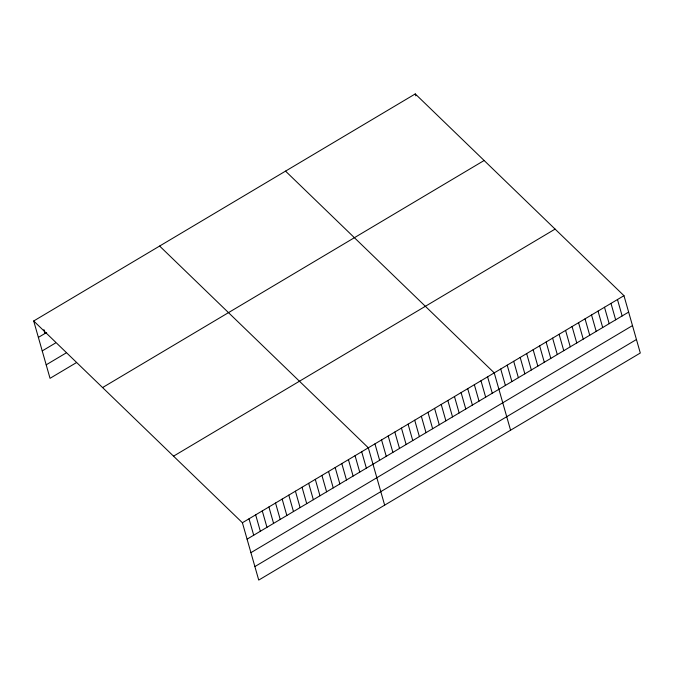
<?xml version="1.0" encoding="UTF-8"?>
<svg xmlns="http://www.w3.org/2000/svg" width="674" height="674" viewBox="0 0 674 674"><rect width="100%" height="100%" fill="white"/><g stroke="black" fill="none" stroke-linecap="round" stroke-linejoin="round"><path stroke-width="1.01" d="M33.7 320.984L415.268 93.922L623.964 295.675L640.3 353.016L258.732 580.078L242.404 522.738L33.7 320.984L50.036 378.325L76.541 362.553M38.376 337.404L46.658 332.476M42.226 350.91L55.479 343.024M46.186 364.819L66.069 352.991M102.574 387.567L484.134 160.496M173.53 456.163L555.098 229.093M242.404 522.738L623.964 295.675M247.08 539.158L628.64 312.087M250.922 552.663L632.49 325.593M254.89 566.573L636.45 339.511M285.532 171.12L494.236 372.874L510.572 430.214M159.62 246.052L368.316 447.806L384.652 505.146M617.477 299.534L622.153 315.954M610.989 303.393L615.665 319.813M604.502 307.251L609.186 323.672M598.023 311.11L602.699 327.53M591.536 314.977L596.212 331.389M585.049 318.836L589.725 335.248M578.562 322.694L583.237 339.115M572.074 326.553L576.75 342.973M565.587 330.412L570.263 346.832M559.1 334.279L563.776 350.691M552.613 338.137L557.288 354.549M546.125 341.996L550.801 358.408M539.638 345.855L544.314 362.275M533.151 349.713L537.827 366.134M526.664 353.572L531.339 369.992M520.176 357.439L524.861 373.851M513.698 361.298L518.373 377.71M507.21 365.156L511.886 381.568M500.723 369.015L505.399 385.435M415.268 93.922L415.816 95.851M487.605 376.817L492.281 393.237M480.983 380.759L485.659 397.18M474.353 384.711L479.029 401.123M467.722 388.654L472.398 405.066M461.1 392.597L465.776 409.008M454.47 396.539L459.146 412.951M447.848 400.482L452.524 416.903M441.217 404.425L445.893 420.846M434.587 408.368L439.263 424.788M427.965 412.311L432.641 428.731M421.334 416.254L426.01 432.674M414.704 420.197L419.388 436.617M408.082 424.148L412.758 440.56M401.451 428.091L406.127 444.503M394.829 432.034L399.505 448.446M388.199 435.977L392.875 452.389M381.568 439.92L386.253 456.34M374.946 443.863L379.622 460.283M361.694 451.749L366.37 468.169M355.063 455.691L359.739 472.112M348.433 459.643L353.109 476.055M341.811 463.586L346.487 479.998M335.18 467.529L339.856 483.94M328.558 471.471L333.234 487.883M321.928 475.414L326.604 491.826M315.297 479.357L319.973 495.778M308.675 483.3L313.351 499.72M302.045 487.243L306.721 503.663M295.423 491.186L300.099 507.606M288.792 495.129L293.468 511.549M282.162 499.08L286.838 515.492M275.54 503.023L280.216 519.435M268.909 506.966L273.585 523.378M262.279 510.909L266.963 527.321M255.657 514.852L260.332 531.264M249.026 518.795L253.702 535.215M43.903 329.594L45.006 333.462"/></g></svg>
